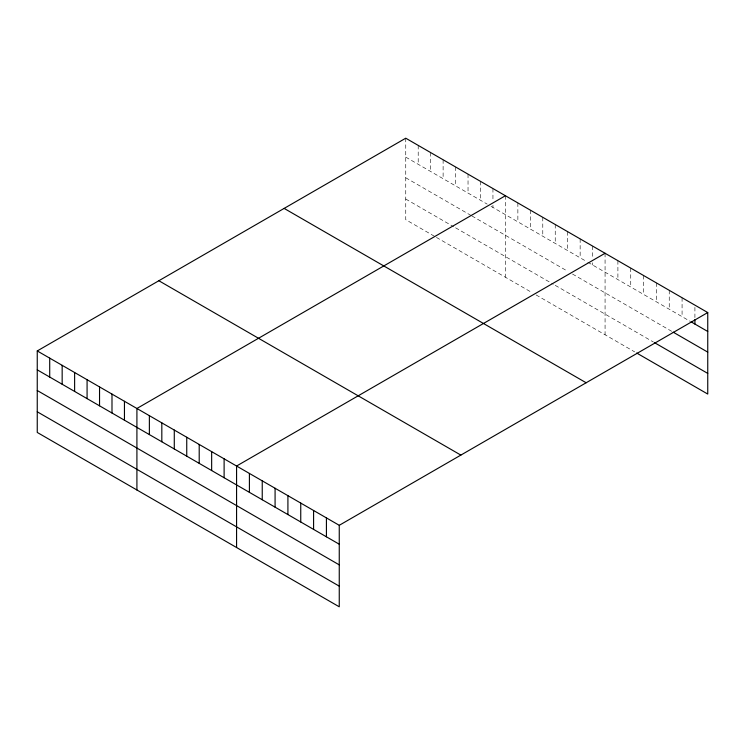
<?xml version="1.0" encoding="UTF-8"?>
<svg xmlns="http://www.w3.org/2000/svg" width="745" height="745" viewBox="0 0 745 745"><rect width="100%" height="100%" fill="white"/><g stroke="black" fill="none" stroke-linecap="round" stroke-linejoin="round"><path stroke-width="0.56" stroke-dasharray="3.73 2.79" d="M405.746 138.198L405.746 219.691L435.453 236.845M405.746 157.111L487.202 204.13M491.029 206.346L586.864 261.672M587.814 262.231L689.982 321.207M405.746 177.757L470.905 215.38M471.864 215.938L567.699 271.264M572.486 274.03L672.204 331.599M405.746 199.045L453.658 226.703M455.577 227.812L553.321 284.245M555.239 285.354L653.449 342.048M436.412 237.404L532.237 292.729M536.074 294.936L634.684 351.873M694.917 307.368L694.917 318.497M682.075 297.739L682.075 316.644M669.243 290.327L669.243 309.24M656.41 282.914L656.41 301.827M643.578 275.501L643.578 294.415M630.736 268.098L630.736 287.002M617.903 260.685L617.903 279.599M605.07 253.272L605.07 334.775M592.61 246.083L592.61 258.319M592.61 262.771L592.61 264.997M580.15 238.884L580.15 257.798M567.699 231.695L567.699 250.609M555.239 224.506L555.239 243.419M542.779 217.307L542.779 236.221M530.319 210.118L530.319 229.032M517.868 202.929L517.868 221.842M505.408 195.73L505.408 277.233M492.948 188.541L492.948 200.778M492.948 205.229L492.948 207.455M480.488 181.352L480.488 200.265M468.037 174.153L468.037 193.067M455.577 166.964L455.577 185.877M443.117 159.775L443.117 178.688M430.657 152.576L430.657 171.49M418.206 145.387L418.206 164.3"/><path stroke-width="1.12" d="M37.25 350.942L339.254 525.309L339.254 606.803L37.25 432.445L37.25 350.942L405.746 138.198L707.75 312.555L707.75 394.058L636.658 353.018M505.408 195.73L136.912 408.483L136.912 489.986M605.07 253.272L236.575 466.025L236.575 547.519M339.254 525.309L707.75 312.555M690.969 321.775L707.75 331.469M673.191 332.168L707.75 352.124M654.436 342.626L707.75 373.403M284.143 208.404L586.147 382.762M158.853 280.735L460.857 455.102M37.25 369.855L339.254 544.213M37.25 390.51L339.254 564.868M37.25 411.789L339.254 586.147M694.917 319.605L694.917 324.056M326.422 517.896L326.422 536.81M313.589 510.483L313.589 529.397M300.747 503.071L300.747 521.984M287.915 495.667L287.915 514.572M275.082 488.254L275.082 507.168M262.24 480.842L262.24 499.755M249.407 473.429L249.407 492.343M224.115 458.827L224.115 477.741M211.655 451.638L211.655 470.551M199.204 444.448L199.204 463.353M186.744 437.25L186.744 456.163M174.283 430.061L174.283 448.974M161.823 422.871L161.823 441.776M149.373 415.673L149.373 434.586M124.452 401.294L124.452 420.199M111.992 394.096L111.992 413.009M99.541 386.906L99.541 405.82M87.081 379.708L87.081 398.622M74.621 372.519L74.621 391.432M62.161 365.329L62.161 384.243M49.71 358.131L49.71 377.045"/></g></svg>
